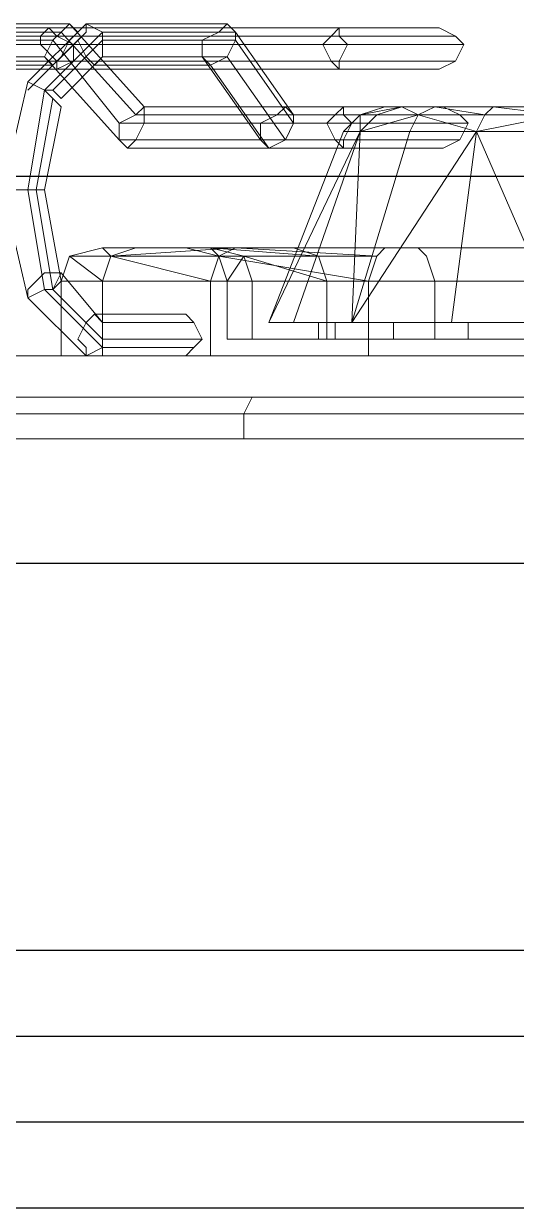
# Model space of a CAD drawing. Header units: millimetres. Extents: x -497855 to 324262, y -590254 to -173602.
# Drawn here: x -485608.4 to -485551.2, y -580547.2 to -580409.4 of the extents above; entities that cross this region are included whole.
import ezdxf

# ---------------------------------------------------------------- set-up
doc = ezdxf.new("R2010")
doc.units = ezdxf.units.MM
doc.layers.add('水电图层', color=4, linetype='Continuous')

# ---------------------------------------------------------------- blocks, each defined once
blk = doc.blocks.new('thyju')
at = {"color": 7, "lineweight": 0}
for p, q in [((-487154.04, -501168.94), (-487174.32, -501168.94)), ((-487152.11, -501168.94), (-487158.87, -501175.7)), ((-487155.01, -501169.91), (-487154.04, -501168.94)), ((-487154.04, -501168.94), (-487155.01, -501169.91)), ((-487155.01, -501169.91), (-487154.04, -501168.94)), ((-487145.35, -501178.6), (-487154.04, -501168.94)), ((-487154.04, -501168.94), (-487153.07, -501169.91)), ((-487135.69, -501168.94), (-487152.11, -501168.94)), ((-487152.11, -501168.94), (-487150.18, -501169.91)), ((-487150.18, -501169.91), (-487152.11, -501168.94)), ((-487150.18, -501169.91), (-487152.11, -501168.94)), ((-487152.11, -501168.94), (-487152.11, -501169.91)), ((-487135.69, -501168.94), (-487136.66, -501169.91)), ((-487134.73, -501169.91), (-487135.69, -501168.94)), ((-487134.73, -501169.91), (-487135.69, -501168.94)), ((-487122.66, -501169.42), (-487178.66, -501169.42)), ((-487155.01, -501169.91), (-487174.32, -501169.91)), ((-487174.32, -501169.91), (-487155.01, -501169.91)), ((-487158.87, -501176.67), (-487152.11, -501169.91)), ((-487156.45, -501169.42), (-487157.42, -501170.39)), ((-487156.45, -501169.42), (-487157.42, -501170.39)), ((-487150.18, -501169.91), (-487156.94, -501176.67)), ((-487156.94, -501176.67), (-487150.18, -501169.91)), ((-487111.07, -501169.42), (-487156.45, -501169.42)), ((-487156.45, -501169.42), (-487155.49, -501170.39)), ((-487155.49, -501170.39), (-487156.45, -501169.42)), ((-487155.49, -501170.39), (-487156.45, -501169.42)), ((-487155.97, -501170.87), (-487155.01, -501169.91)), ((-487155.01, -501169.91), (-487155.97, -501170.87)), ((-487155.97, -501170.87), (-487155.01, -501169.91)), ((-487146.32, -501179.56), (-487155.01, -501169.91)), ((-487155.01, -501169.91), (-487146.32, -501179.56)), ((-487153.07, -501169.91), (-487154.04, -501170.87)), ((-487152.11, -501169.91), (-487153.07, -501170.87)), ((-487152.11, -501169.91), (-487153.07, -501170.87)), ((-487134.73, -501169.91), (-487150.18, -501169.91)), ((-487150.18, -501169.91), (-487150.18, -501170.87)), ((-487150.18, -501169.91), (-487134.73, -501169.91)), ((-487150.18, -501170.87), (-487150.18, -501169.91)), ((-487150.18, -501170.87), (-487150.18, -501169.91)), ((-487136.66, -501169.91), (-487138.59, -501170.87)), ((-487127.97, -501179.56), (-487134.73, -501169.91)), ((-487134.73, -501169.91), (-487134.73, -501170.87)), ((-487134.73, -501170.87), (-487134.73, -501169.91)), ((-487134.73, -501170.87), (-487134.73, -501169.91)), ((-487123.62, -501170.39), (-487122.66, -501169.42)), ((-487122.66, -501169.42), (-487123.62, -501170.39)), ((-487122.66, -501170.39), (-487122.66, -501169.42)), ((-487109.14, -501170.39), (-487111.07, -501169.42)), ((-487123.62, -501170.39), (-487179.63, -501170.39)), ((-487179.63, -501170.39), (-487123.62, -501170.39)), ((-487124.59, -501171.35), (-487179.63, -501171.35)), ((-487179.63, -501171.35), (-487124.59, -501171.35)), ((-487155.97, -501170.87), (-487174.32, -501170.87)), ((-487174.32, -501170.87), (-487155.97, -501170.87)), ((-487153.07, -501170.87), (-487158.87, -501176.67)), ((-487157.42, -501170.39), (-487157.42, -501171.35)), ((-487157.42, -501171.35), (-487155.49, -501173.29)), ((-487157.42, -501171.35), (-487157.42, -501171.35)), ((-487156.94, -501172.8), (-487155.97, -501170.87)), ((-487155.97, -501170.87), (-487156.94, -501172.8)), ((-487156.94, -501172.8), (-487155.97, -501170.87)), ((-487150.18, -501170.87), (-487155.97, -501176.67)), ((-487155.97, -501176.67), (-487150.18, -501170.87)), ((-487148.25, -501180.53), (-487155.97, -501170.87)), ((-487155.97, -501170.87), (-487148.25, -501180.53)), ((-487109.14, -501170.39), (-487155.49, -501170.39)), ((-487155.49, -501170.39), (-487153.56, -501171.35)), ((-487155.49, -501170.39), (-487109.14, -501170.39)), ((-487153.56, -501171.35), (-487155.49, -501170.39)), ((-487153.56, -501171.35), (-487155.49, -501170.39)), ((-487154.04, -501170.87), (-487155.01, -501172.8)), ((-487154.04, -501170.87), (-487154.04, -501170.87)), ((-487108.17, -501171.35), (-487153.56, -501171.35)), ((-487153.56, -501171.35), (-487153.56, -501173.29)), ((-487153.56, -501171.35), (-487108.17, -501171.35)), ((-487153.56, -501173.29), (-487153.56, -501171.35)), ((-487153.56, -501173.29), (-487153.56, -501171.35)), ((-487153.07, -501170.87), (-487152.11, -501172.8)), ((-487153.07, -501170.87), (-487153.07, -501170.87)), ((-487134.73, -501170.87), (-487150.18, -501170.87)), ((-487150.18, -501170.87), (-487150.18, -501172.8)), ((-487150.18, -501170.87), (-487134.73, -501170.87)), ((-487150.18, -501172.8), (-487150.18, -501170.87)), ((-487150.18, -501172.8), (-487150.18, -501170.87)), ((-487138.59, -501170.87), (-487138.59, -501172.8)), ((-487138.59, -501170.87), (-487138.59, -501170.87)), ((-487134.73, -501170.87), (-487135.69, -501172.8)), ((-487135.69, -501172.8), (-487134.73, -501170.87)), ((-487135.69, -501172.8), (-487134.73, -501170.87)), ((-487127.97, -501180.53), (-487134.73, -501170.87)), ((-487134.73, -501170.87), (-487127.97, -501180.53)), ((-487124.59, -501171.35), (-487123.62, -501170.39)), ((-487123.62, -501170.39), (-487124.59, -501171.35)), ((-487123.62, -501173.29), (-487124.59, -501171.35)), ((-487124.59, -501171.35), (-487123.62, -501173.29)), ((-487121.69, -501171.35), (-487122.66, -501170.39)), ((-487122.66, -501173.29), (-487121.69, -501171.35)), ((-487121.69, -501171.35), (-487121.69, -501171.35)), ((-487108.17, -501171.35), (-487109.14, -501170.39)), ((-487109.14, -501173.29), (-487108.17, -501171.35)), ((-487173.35, -501172.8), (-487156.94, -501172.8)), ((-487156.94, -501172.8), (-487173.35, -501172.8)), ((-487156.94, -501172.8), (-487148.25, -501182.46)), ((-487155.97, -501173.77), (-487156.94, -501172.8)), ((-487155.97, -501173.77), (-487156.94, -501172.8)), ((-487155.01, -501172.8), (-487155.97, -501173.77)), ((-487155.01, -501177.63), (-487150.18, -501172.8)), ((-487152.11, -501172.8), (-487151.14, -501173.77)), ((-487150.18, -501172.8), (-487151.14, -501173.77)), ((-487151.14, -501173.77), (-487150.18, -501172.8)), ((-487135.69, -501172.8), (-487150.18, -501172.8)), ((-487150.18, -501172.8), (-487135.69, -501172.8)), ((-487138.59, -501172.8), (-487137.62, -501173.77)), ((-487137.62, -501173.77), (-487138.59, -501172.8)), ((-487138.59, -501172.8), (-487131.83, -501182.46)), ((-487135.69, -501172.8), (-487137.62, -501173.77)), ((-487137.62, -501173.77), (-487135.69, -501172.8)), ((-487137.62, -501173.77), (-487135.69, -501172.8)), ((-487128.93, -501182.46), (-487135.69, -501172.8)), ((-487135.69, -501172.8), (-487128.93, -501182.46)), ((-487123.62, -501173.29), (-487177.7, -501173.29)), ((-487177.7, -501173.29), (-487123.62, -501173.29)), ((-487176.73, -501174.25), (-487122.66, -501174.25)), ((-487172.39, -501173.77), (-487155.97, -501173.77)), ((-487155.49, -501173.29), (-487155.49, -501174.25)), ((-487155.49, -501174.25), (-487153.56, -501173.29)), ((-487153.56, -501173.29), (-487155.49, -501174.25)), ((-487155.49, -501174.25), (-487111.07, -501174.25)), ((-487153.56, -501173.29), (-487109.14, -501173.29)), ((-487109.14, -501173.29), (-487153.56, -501173.29)), ((-487151.14, -501173.77), (-487137.62, -501173.77)), ((-487137.62, -501173.77), (-487130.86, -501183.43)), ((-487130.86, -501183.43), (-487137.62, -501173.77)), ((-487122.66, -501174.25), (-487123.62, -501173.29)), ((-487123.62, -501173.29), (-487122.66, -501174.25)), ((-487122.66, -501174.25), (-487122.66, -501173.29)), ((-487111.07, -501174.25), (-487109.14, -501173.29)), ((-487158.87, -501175.7), (-487161.77, -501188.25)), ((-487158.87, -501175.7), (-487156.94, -501176.67)), ((-487156.94, -501176.67), (-487158.87, -501175.7)), ((-487156.94, -501176.67), (-487158.87, -501188.25)), ((-487158.87, -501188.25), (-487156.94, -501176.67)), ((-487158.87, -501176.67), (-487158.87, -501176.67)), ((-487156.94, -501176.67), (-487155.97, -501176.67)), ((-487155.97, -501177.63), (-487156.94, -501176.67)), ((-487155.97, -501176.67), (-487155.01, -501177.63)), ((-487155.97, -501177.63), (-487157.9, -501188.25)), ((-487157.9, -501188.25), (-487155.97, -501177.63)), ((-487156.94, -501188.25), (-487155.01, -501178.6)), ((-487155.01, -501178.6), (-487155.97, -501177.63)), ((-487146.32, -501179.56), (-487145.35, -501178.6)), ((-487145.35, -501178.6), (-487146.32, -501179.56)), ((-487145.35, -501178.6), (-487146.32, -501179.56)), ((-487122.17, -501178.6), (-487145.35, -501178.6)), ((-487145.35, -501179.56), (-487145.35, -501178.6)), ((-487128.93, -501178.6), (-487129.9, -501179.56)), ((-487110.59, -501178.6), (-487128.93, -501178.6)), ((-487128.93, -501178.6), (-487127.97, -501179.56)), ((-487127.97, -501179.56), (-487128.93, -501178.6)), ((-487122.17, -501178.6), (-487123.14, -501179.56)), ((-487123.14, -501179.56), (-487122.17, -501178.6)), ((-487122.17, -501179.56), (-487122.17, -501178.6)), ((-487117.35, -501178.6), (-487120.24, -501179.56)), ((-487120.24, -501179.56), (-487115.41, -501178.6)), ((-487115.41, -501178.6), (-487120.24, -501179.56)), ((-487118.31, -501179.56), (-487115.41, -501178.6)), ((-487115.41, -501178.6), (-487118.31, -501179.56)), ((-487115.41, -501178.6), (-487117.35, -501178.6)), ((-487117.35, -501178.6), (-487115.41, -501178.6)), ((-487115.41, -501178.6), (-487117.35, -501178.6)), ((-487111.55, -501178.6), (-487115.41, -501178.6)), ((-487115.41, -501178.6), (-487111.55, -501178.6)), ((-487113.48, -501179.56), (-487115.41, -501178.6)), ((-487115.41, -501178.6), (-487113.48, -501179.56)), ((-487111.55, -501178.6), (-487115.41, -501178.6)), ((-487113.48, -501179.56), (-487111.55, -501178.6)), ((-487111.55, -501178.6), (-487113.48, -501179.56)), ((-487104.79, -501178.6), (-487111.55, -501178.6)), ((-487111.55, -501178.6), (-487104.79, -501178.6)), ((-487105.76, -501179.56), (-487111.55, -501178.6)), ((-487111.55, -501178.6), (-487105.76, -501179.56)), ((-487104.79, -501178.6), (-487111.55, -501178.6)), ((-487108.65, -501179.56), (-487110.59, -501178.6)), ((-487104.79, -501178.6), (-487105.76, -501179.56)), ((-487105.76, -501179.56), (-487104.79, -501178.6)), ((-487097.07, -501178.6), (-487104.79, -501178.6)), ((-487104.79, -501178.6), (-487097.07, -501178.6)), ((-487097.07, -501179.56), (-487104.79, -501178.6)), ((-487104.79, -501178.6), (-487097.07, -501179.56)), ((-487097.07, -501178.6), (-487104.79, -501178.6)), ((-487148.25, -501180.53), (-487146.32, -501179.56)), ((-487146.32, -501179.56), (-487148.25, -501180.53)), ((-487146.32, -501179.56), (-487148.25, -501180.53)), ((-487123.14, -501179.56), (-487146.32, -501179.56)), ((-487146.32, -501179.56), (-487123.14, -501179.56)), ((-487145.35, -501180.53), (-487145.35, -501179.56)), ((-487129.9, -501179.56), (-487131.83, -501180.53)), ((-487108.65, -501179.56), (-487127.97, -501179.56)), ((-487127.97, -501179.56), (-487127.97, -501180.53)), ((-487127.97, -501180.53), (-487127.97, -501179.56)), ((-487127.97, -501179.56), (-487108.65, -501179.56)), ((-487127.97, -501180.53), (-487127.97, -501179.56)), ((-487123.14, -501179.56), (-487124.11, -501180.53)), ((-487124.11, -501180.53), (-487123.14, -501179.56)), ((-487120.24, -501179.56), (-487122.17, -501181.49)), ((-487121.21, -501180.53), (-487122.17, -501179.56)), ((-487120.24, -501181.49), (-487120.24, -501179.56)), ((-487120.24, -501179.56), (-487120.24, -501181.49)), ((-487120.24, -501181.49), (-487118.31, -501179.56)), ((-487118.31, -501179.56), (-487120.24, -501179.56)), ((-487118.31, -501179.56), (-487120.24, -501181.49)), ((-487120.24, -501181.49), (-487113.48, -501179.56)), ((-487113.48, -501179.56), (-487120.24, -501181.49)), ((-487120.24, -501179.56), (-487118.31, -501179.56)), ((-487113.48, -501179.56), (-487118.31, -501179.56)), ((-487118.31, -501179.56), (-487113.48, -501179.56)), ((-487114.45, -501181.49), (-487113.48, -501179.56)), ((-487113.48, -501179.56), (-487114.45, -501181.49)), ((-487106.72, -501181.49), (-487113.48, -501179.56)), ((-487113.48, -501179.56), (-487106.72, -501181.49)), ((-487105.76, -501179.56), (-487113.48, -501179.56)), ((-487113.48, -501179.56), (-487105.76, -501179.56)), ((-487107.69, -501180.53), (-487108.65, -501179.56)), ((-487105.76, -501179.56), (-487106.72, -501181.49)), ((-487106.72, -501181.49), (-487097.07, -501179.56)), ((-487097.07, -501179.56), (-487106.72, -501181.49)), ((-487106.72, -501181.49), (-487105.76, -501179.56)), ((-487105.76, -501179.56), (-487097.07, -501179.56)), ((-487097.07, -501179.56), (-487105.76, -501179.56)), ((-487148.25, -501182.46), (-487148.25, -501180.53)), ((-487124.11, -501180.53), (-487148.25, -501180.53)), ((-487148.25, -501180.53), (-487148.25, -501182.46)), ((-487148.25, -501180.53), (-487124.11, -501180.53)), ((-487148.25, -501180.53), (-487148.25, -501182.46)), ((-487146.32, -501182.46), (-487145.35, -501180.53)), ((-487145.35, -501180.53), (-487145.35, -501180.53)), ((-487131.83, -501180.53), (-487131.83, -501182.46)), ((-487131.83, -501180.53), (-487131.83, -501180.53)), ((-487127.97, -501180.53), (-487128.93, -501182.46)), ((-487128.93, -501182.46), (-487127.97, -501180.53)), ((-487128.93, -501182.46), (-487127.97, -501180.53)), ((-487107.69, -501180.53), (-487127.97, -501180.53)), ((-487127.97, -501180.53), (-487107.69, -501180.53)), ((-487124.11, -501180.53), (-487123.14, -501182.46)), ((-487123.14, -501182.46), (-487124.11, -501180.53)), ((-487122.17, -501182.46), (-487121.21, -501180.53)), ((-487121.21, -501180.53), (-487121.21, -501180.53)), ((-487108.65, -501182.46), (-487107.69, -501180.53)), ((-487123.14, -501182.46), (-487148.25, -501182.46)), ((-487148.25, -501182.46), (-487147.28, -501183.43)), ((-487148.25, -501182.46), (-487123.14, -501182.46)), ((-487148.25, -501182.46), (-487147.28, -501183.43)), ((-487147.28, -501183.43), (-487146.32, -501182.46)), ((-487131.83, -501182.46), (-487130.86, -501183.43)), ((-487131.83, -501182.46), (-487130.86, -501183.43)), ((-487122.17, -501181.49), (-487130.86, -501203.7)), ((-487130.86, -501203.7), (-487120.24, -501181.49)), ((-487120.24, -501181.49), (-487130.86, -501203.7)), ((-487128.93, -501182.46), (-487130.86, -501183.43)), ((-487130.86, -501183.43), (-487128.93, -501182.46)), ((-487130.86, -501183.43), (-487128.93, -501182.46)), ((-487108.65, -501182.46), (-487128.93, -501182.46)), ((-487128.93, -501182.46), (-487108.65, -501182.46)), ((-487127.97, -501203.7), (-487120.24, -501181.49)), ((-487120.24, -501181.49), (-487127.97, -501203.7)), ((-487123.14, -501182.46), (-487122.17, -501183.43)), ((-487122.17, -501183.43), (-487123.14, -501182.46)), ((-487122.17, -501181.49), (-487120.24, -501181.49)), ((-487120.24, -501181.49), (-487122.17, -501181.49)), ((-487122.17, -501183.43), (-487122.17, -501182.46)), ((-487121.21, -501203.7), (-487120.24, -501181.49)), ((-487120.24, -501181.49), (-487121.21, -501203.7)), ((-487121.21, -501203.7), (-487114.45, -501181.49)), ((-487114.45, -501181.49), (-487121.21, -501203.7)), ((-487121.21, -501203.7), (-487106.72, -501181.49)), ((-487106.72, -501181.49), (-487121.21, -501203.7)), ((-487120.24, -501181.49), (-487114.45, -501181.49)), ((-487114.45, -501181.49), (-487120.24, -501181.49)), ((-487114.45, -501181.49), (-487106.72, -501181.49)), ((-487106.72, -501181.49), (-487114.45, -501181.49)), ((-487110.59, -501183.43), (-487108.65, -501182.46)), ((-487109.62, -501203.7), (-487106.72, -501181.49)), ((-487106.72, -501181.49), (-487109.62, -501203.7)), ((-487106.72, -501181.49), (-487097.07, -501181.49)), ((-487097.07, -501203.7), (-487106.72, -501181.49)), ((-487106.72, -501181.49), (-487097.07, -501203.7)), ((-487097.07, -501181.49), (-487106.72, -501181.49)), ((-487147.28, -501183.43), (-487122.17, -501183.43)), ((-487130.86, -501183.43), (-487110.59, -501183.43)), ((-487161.77, -501188.25), (-487158.87, -501188.25)), ((-487161.77, -501188.25), (-487158.87, -501200.81)), ((-487158.87, -501188.25), (-487161.77, -501188.25)), ((-487161.77, -501188.25), (-487158.87, -501188.25)), ((-487158.87, -501188.25), (-487161.77, -501188.25)), ((-487158.87, -501188.25), (-487157.9, -501188.25)), ((-487158.87, -501188.25), (-487156.94, -501199.84)), ((-487157.9, -501188.25), (-487158.87, -501188.25)), ((-487156.94, -501199.84), (-487158.87, -501188.25)), ((-487158.87, -501188.25), (-487157.9, -501188.25)), ((-487157.9, -501188.25), (-487158.87, -501188.25)), ((-487157.9, -501188.25), (-487156.94, -501188.25)), ((-487155.97, -501199.84), (-487157.9, -501188.25)), ((-487157.9, -501188.25), (-487156.94, -501188.25)), ((-487156.94, -501188.25), (-487157.9, -501188.25)), ((-487157.9, -501188.25), (-487155.97, -501199.84)), ((-487156.94, -501188.25), (-487157.9, -501188.25)), ((-487155.01, -501198.88), (-487156.94, -501188.25)), ((-487150.18, -501195.01), (-487154.04, -501195.98)), ((-487146.32, -501195.01), (-487150.18, -501195.01)), ((-487150.18, -501195.01), (-487146.32, -501195.01)), ((-487149.21, -501195.98), (-487150.18, -501195.01)), ((-487150.18, -501195.01), (-487149.21, -501195.98)), ((-487146.32, -501195.01), (-487150.18, -501195.01)), ((-487149.21, -501195.98), (-487146.32, -501195.01)), ((-487146.32, -501195.01), (-487149.21, -501195.98)), ((-487149.21, -501195.98), (-487134.73, -501195.01)), ((-487134.73, -501195.01), (-487149.21, -501195.98)), ((-487134.73, -501195.01), (-487146.32, -501195.01)), ((-487146.32, -501195.01), (-487134.73, -501195.01)), ((-487134.73, -501195.01), (-487146.32, -501195.01)), ((-487137.62, -501195.01), (-487140.52, -501195.01)), ((-487140.52, -501195.01), (-487137.62, -501195.01)), ((-487137.62, -501195.01), (-487140.52, -501195.01)), ((-487140.52, -501195.01), (-487136.66, -501195.98)), ((-487127.97, -501195.01), (-487137.62, -501195.01)), ((-487137.62, -501195.01), (-487127.97, -501195.01)), ((-487127.97, -501195.01), (-487137.62, -501195.01)), ((-487137.62, -501195.01), (-487125.07, -501195.98)), ((-487125.07, -501195.98), (-487137.62, -501195.01)), ((-487137.62, -501195.01), (-487133.76, -501195.98)), ((-487133.76, -501195.98), (-487137.62, -501195.01)), ((-487137.62, -501195.01), (-487136.66, -501195.98)), ((-487136.66, -501195.98), (-487137.62, -501195.01)), ((-487136.66, -501195.98), (-487134.73, -501195.01)), ((-487134.73, -501195.01), (-487136.66, -501195.98)), ((-487117.35, -501195.01), (-487134.73, -501195.01)), ((-487134.73, -501195.01), (-487117.35, -501195.01)), ((-487118.31, -501195.98), (-487134.73, -501195.01)), ((-487134.73, -501195.01), (-487118.31, -501195.98)), ((-487117.35, -501195.01), (-487134.73, -501195.01)), ((-487113.48, -501195.01), (-487127.97, -501195.01)), ((-487127.97, -501195.01), (-487113.48, -501195.01)), ((-487113.48, -501195.01), (-487127.97, -501195.01)), ((-487127.97, -501195.01), (-487125.07, -501195.98)), ((-487125.07, -501195.98), (-487127.97, -501195.01)), ((-487118.31, -501195.98), (-487117.35, -501195.01)), ((-487117.35, -501195.01), (-487118.31, -501195.98)), ((-487097.07, -501195.01), (-487117.35, -501195.01)), ((-487117.35, -501195.01), (-487097.07, -501195.01)), ((-487097.07, -501195.01), (-487117.35, -501195.01)), ((-487097.07, -501195.01), (-487113.48, -501195.01)), ((-487113.48, -501195.01), (-487097.07, -501195.01)), ((-487097.07, -501195.01), (-487113.48, -501195.01)), ((-487113.48, -501195.01), (-487112.52, -501195.98)), ((-487112.52, -501195.98), (-487113.48, -501195.01)), ((-487154.04, -501195.98), (-487155.01, -501198.88)), ((-487154.04, -501195.98), (-487149.21, -501195.98)), ((-487154.04, -501195.98), (-487150.18, -501198.88)), ((-487149.21, -501195.98), (-487154.04, -501195.98)), ((-487150.18, -501198.88), (-487154.04, -501195.98)), ((-487150.18, -501198.88), (-487149.21, -501195.98)), ((-487149.21, -501195.98), (-487150.18, -501198.88)), ((-487149.21, -501195.98), (-487136.66, -501195.98)), ((-487137.62, -501198.88), (-487149.21, -501195.98)), ((-487149.21, -501195.98), (-487137.62, -501198.88)), ((-487136.66, -501195.98), (-487149.21, -501195.98)), ((-487137.62, -501198.88), (-487136.66, -501195.98)), ((-487136.66, -501195.98), (-487137.62, -501198.88)), ((-487136.66, -501195.98), (-487118.31, -501195.98)), ((-487119.28, -501198.88), (-487136.66, -501195.98)), ((-487136.66, -501195.98), (-487119.28, -501198.88)), ((-487118.31, -501195.98), (-487136.66, -501195.98)), ((-487133.76, -501195.98), (-487136.66, -501195.98)), ((-487136.66, -501195.98), (-487135.69, -501198.88)), ((-487136.66, -501195.98), (-487133.76, -501195.98)), ((-487133.76, -501195.98), (-487135.69, -501198.88)), ((-487135.69, -501198.88), (-487133.76, -501195.98)), ((-487125.07, -501195.98), (-487133.76, -501195.98)), ((-487133.76, -501195.98), (-487124.11, -501198.88)), ((-487124.11, -501198.88), (-487133.76, -501195.98)), ((-487133.76, -501195.98), (-487132.8, -501198.88)), ((-487132.8, -501198.88), (-487133.76, -501195.98)), ((-487133.76, -501195.98), (-487125.07, -501195.98)), ((-487125.07, -501195.98), (-487124.11, -501198.88)), ((-487124.11, -501198.88), (-487125.07, -501195.98)), ((-487119.28, -501198.88), (-487118.31, -501195.98)), ((-487118.31, -501195.98), (-487119.28, -501198.88)), ((-487112.52, -501195.98), (-487111.55, -501198.88)), ((-487111.55, -501198.88), (-487112.52, -501195.98)), ((-487156.94, -501197.91), (-487158.87, -501199.84)), ((-487155.97, -501197.91), (-487156.94, -501197.91)), ((-487155.01, -501197.91), (-487155.97, -501199.84)), ((-487155.97, -501199.84), (-487155.01, -501197.91)), ((-487155.01, -501197.91), (-487155.97, -501197.91)), ((-487155.97, -501199.84), (-487155.01, -501198.88)), ((-487150.18, -501203.7), (-487155.01, -501197.91)), ((-487155.01, -501198.88), (-487150.18, -501198.88)), ((-487155.01, -501198.88), (-487155.01, -501207.57)), ((-487150.18, -501198.88), (-487155.01, -501198.88)), ((-487150.18, -501198.88), (-487137.62, -501198.88)), ((-487150.18, -501207.57), (-487150.18, -501198.88)), ((-487150.18, -501198.88), (-487150.18, -501207.57)), ((-487137.62, -501198.88), (-487150.18, -501198.88)), ((-487137.62, -501198.88), (-487119.28, -501198.88)), ((-487137.62, -501198.88), (-487137.62, -501207.57)), ((-487119.28, -501198.88), (-487137.62, -501198.88)), ((-487137.62, -501207.57), (-487137.62, -501198.88)), ((-487132.8, -501198.88), (-487135.69, -501198.88)), ((-487135.69, -501198.88), (-487135.69, -501205.64)), ((-487135.69, -501198.88), (-487132.8, -501198.88)), ((-487124.11, -501198.88), (-487132.8, -501198.88)), ((-487132.8, -501198.88), (-487132.8, -501205.64)), ((-487132.8, -501205.64), (-487132.8, -501198.88)), ((-487132.8, -501198.88), (-487124.11, -501198.88)), ((-487111.55, -501198.88), (-487124.11, -501198.88)), ((-487124.11, -501198.88), (-487124.11, -501205.64)), ((-487124.11, -501205.64), (-487124.11, -501198.88)), ((-487124.11, -501198.88), (-487111.55, -501198.88)), ((-487119.28, -501198.88), (-487097.07, -501198.88)), ((-487119.28, -501207.57), (-487119.28, -501198.88)), ((-487119.28, -501198.88), (-487119.28, -501207.57)), ((-487097.07, -501198.88), (-487119.28, -501198.88)), ((-487097.07, -501198.88), (-487111.55, -501198.88)), ((-487111.55, -501198.88), (-487111.55, -501205.64)), ((-487111.55, -501205.64), (-487111.55, -501198.88)), ((-487111.55, -501198.88), (-487097.07, -501198.88)), ((-487158.87, -501200.81), (-487156.94, -501199.84)), ((-487156.94, -501199.84), (-487158.87, -501200.81)), ((-487158.87, -501199.84), (-487158.87, -501199.84)), ((-487158.87, -501199.84), (-487158.87, -501200.81)), ((-487158.87, -501200.81), (-487156.94, -501199.84)), ((-487158.87, -501199.84), (-487158.87, -501199.84)), ((-487156.94, -501199.84), (-487155.97, -501199.84)), ((-487156.94, -501199.84), (-487150.18, -501206.6)), ((-487155.97, -501199.84), (-487156.94, -501199.84)), ((-487150.18, -501206.6), (-487156.94, -501199.84)), ((-487156.94, -501199.84), (-487155.97, -501199.84)), ((-487155.97, -501199.84), (-487150.18, -501205.64)), ((-487150.18, -501205.64), (-487155.97, -501199.84)), ((-487158.87, -501200.81), (-487152.11, -501207.57)), ((-487151.14, -501202.74), (-487152.11, -501203.7)), ((-487140.52, -501202.74), (-487151.14, -501202.74)), ((-487151.14, -501202.74), (-487150.18, -501203.7)), ((-487150.18, -501203.7), (-487151.14, -501202.74)), ((-487139.56, -501203.7), (-487140.52, -501202.74)), ((-487152.11, -501203.7), (-487153.07, -501205.64)), ((-487150.18, -501205.64), (-487150.18, -501203.7)), ((-487150.18, -501203.7), (-487139.56, -501203.7)), ((-487139.56, -501203.7), (-487150.18, -501203.7)), ((-487150.18, -501203.7), (-487150.18, -501205.64)), ((-487150.18, -501205.64), (-487150.18, -501203.7)), ((-487138.59, -501205.64), (-487139.56, -501203.7)), ((-487130.86, -501203.7), (-487127.97, -501203.7)), ((-487127.97, -501203.7), (-487121.21, -501203.7)), ((-487125.07, -501203.7), (-487125.07, -501205.64)), ((-487123.14, -501203.7), (-487125.07, -501203.7)), ((-487123.14, -501205.64), (-487123.14, -501203.7)), ((-487123.14, -501203.7), (-487123.14, -501205.64)), ((-487116.38, -501203.7), (-487123.14, -501203.7)), ((-487121.21, -501203.7), (-487109.62, -501203.7)), ((-487116.38, -501205.64), (-487116.38, -501203.7)), ((-487116.38, -501203.7), (-487116.38, -501205.64)), ((-487107.69, -501203.7), (-487116.38, -501203.7)), ((-487109.62, -501203.7), (-487097.07, -501203.7)), ((-487107.69, -501205.64), (-487107.69, -501203.7)), ((-487107.69, -501203.7), (-487107.69, -501205.64)), ((-487097.07, -501203.7), (-487107.69, -501203.7)), ((-487153.07, -501205.64), (-487152.11, -501206.6)), ((-487153.07, -501205.64), (-487153.07, -501205.64)), ((-487150.18, -501206.6), (-487150.18, -501205.64)), ((-487150.18, -501205.64), (-487138.59, -501205.64)), ((-487138.59, -501205.64), (-487150.18, -501205.64)), ((-487150.18, -501205.64), (-487150.18, -501206.6)), ((-487150.18, -501206.6), (-487150.18, -501205.64)), ((-487139.56, -501206.6), (-487138.59, -501205.64)), ((-487132.8, -501205.64), (-487135.69, -501205.64)), ((-487135.69, -501205.64), (-487132.8, -501205.64)), ((-487135.69, -501205.64), (-487132.8, -501205.64)), ((-487124.11, -501205.64), (-487132.8, -501205.64)), ((-487132.8, -501205.64), (-487124.11, -501205.64)), ((-487132.8, -501205.64), (-487124.11, -501205.64)), ((-487125.07, -501205.64), (-487123.14, -501205.64)), ((-487123.14, -501205.64), (-487125.07, -501205.64)), ((-487125.07, -501205.64), (-487123.14, -501205.64)), ((-487111.55, -501205.64), (-487124.11, -501205.64)), ((-487124.11, -501205.64), (-487111.55, -501205.64)), ((-487124.11, -501205.64), (-487111.55, -501205.64)), ((-487123.14, -501205.64), (-487116.38, -501205.64)), ((-487116.38, -501205.64), (-487123.14, -501205.64)), ((-487123.14, -501205.64), (-487116.38, -501205.64)), ((-487116.38, -501205.64), (-487107.69, -501205.64)), ((-487107.69, -501205.64), (-487116.38, -501205.64)), ((-487116.38, -501205.64), (-487107.69, -501205.64)), ((-487097.07, -501205.64), (-487111.55, -501205.64)), ((-487111.55, -501205.64), (-487097.07, -501205.64)), ((-487111.55, -501205.64), (-487097.07, -501205.64)), ((-487107.69, -501205.64), (-487097.07, -501205.64)), ((-487097.07, -501205.64), (-487107.69, -501205.64)), ((-487107.69, -501205.64), (-487097.07, -501205.64)), ((-487152.11, -501207.57), (-487150.18, -501206.6)), ((-487150.18, -501206.6), (-487152.11, -501207.57)), ((-487152.11, -501206.6), (-487152.11, -501207.57)), ((-487152.11, -501207.57), (-487150.18, -501206.6)), ((-487150.18, -501206.6), (-487139.56, -501206.6)), ((-487139.56, -501206.6), (-487150.18, -501206.6)), ((-487140.52, -501207.57), (-487139.56, -501206.6)), ((-487154.04, -501207.57), (-487171.42, -501207.57)), ((-487154.04, -501207.57), (-487171.42, -501207.57)), ((-487155.01, -501207.57), (-487150.18, -501207.57)), ((-487127, -501207.57), (-487154.04, -501207.57)), ((-487154.04, -501207.57), (-487154.04, -501207.57)), ((-487127, -501207.57), (-487154.04, -501207.57)), ((-487154.04, -501207.57), (-487154.04, -501207.57)), ((-487152.11, -501207.57), (-487140.52, -501207.57)), ((-487150.18, -501207.57), (-487137.62, -501207.57)), ((-487137.62, -501207.57), (-487119.28, -501207.57)), ((-487097.07, -501207.57), (-487127.97, -501207.57)), ((-487127.97, -501207.57), (-487127.97, -501207.57)), ((-487097.07, -501207.57), (-487127, -501207.57)), ((-487127, -501207.57), (-487127, -501207.57)), ((-487119.28, -501207.57), (-487097.07, -501207.57)), ((-487171.42, -501212.39), (-487154.04, -501212.39)), ((-487171.42, -501212.39), (-487154.04, -501212.39)), ((-487132.8, -501212.39), (-487163.7, -501212.39)), ((-487132.8, -501212.39), (-487163.7, -501212.39)), ((-487163.7, -501212.39), (-487132.8, -501212.39)), ((-487154.04, -501212.39), (-487127, -501212.39)), ((-487154.04, -501212.39), (-487127, -501212.39)), ((-487132.8, -501212.39), (-487133.76, -501214.33)), ((-487133.76, -501214.33), (-487132.8, -501212.39)), ((-487097.07, -501212.39), (-487132.8, -501212.39)), ((-487097.07, -501212.39), (-487132.8, -501212.39)), ((-487132.8, -501212.39), (-487097.07, -501212.39)), ((-487127.97, -501212.39), (-487097.07, -501212.39)), ((-487127, -501212.39), (-487097.07, -501212.39)), ((-487165.63, -501214.33), (-487133.76, -501214.33)), ((-487133.76, -501214.33), (-487165.63, -501214.33)), ((-487133.76, -501214.33), (-487097.07, -501214.33)), ((-487133.76, -501214.33), (-487133.76, -501217.22)), ((-487097.07, -501214.33), (-487133.76, -501214.33)), ((-487133.76, -501217.22), (-487133.76, -501214.33)), ((-486965.37, -501217.22), (-487576.74, -501217.22)), ((-487576.74, -501217.22), (-486965.37, -501217.22)), ((-486965.37, -501217.22), (-487576.74, -501217.22)), ((-487165.63, -501217.22), (-487133.76, -501217.22)), ((-487133.76, -501217.22), (-487097.07, -501217.22)), ((-487586.4, -501231.71), (-486955.71, -501231.71))]:
    blk.add_line(p, q, dxfattribs=at)

msp = doc.modelspace()

# ---------------------------------------------------------------- linework, layer by layer
at = {"layer": '水电图层', "color": 8}
for p, q in [((-482695.15, -580427.16), (-487055.15, -580427.16)), ((-484820.15, -580527.16), (-487000.15, -580527.16)), ((-484820.15, -580537.16), (-487000.15, -580537.16))]:
    msp.add_line(p, q, dxfattribs=at)
at = {"layer": '水电图层', "color": 255}
for p, q in [((-482695.15, -580472.16), (-487055.15, -580472.16)), ((-482695.15, -580517.16), (-487055.15, -580517.16)), ((-484820.15, -580547.16), (-487000.15, -580547.16))]:
    msp.add_line(p, q, dxfattribs=at)

# ---------------------------------------------------------------- block references
msp.add_blockref('thyju', (1550.91, -79240.45), dxfattribs=at)

doc.saveas('drawing.dxf')
